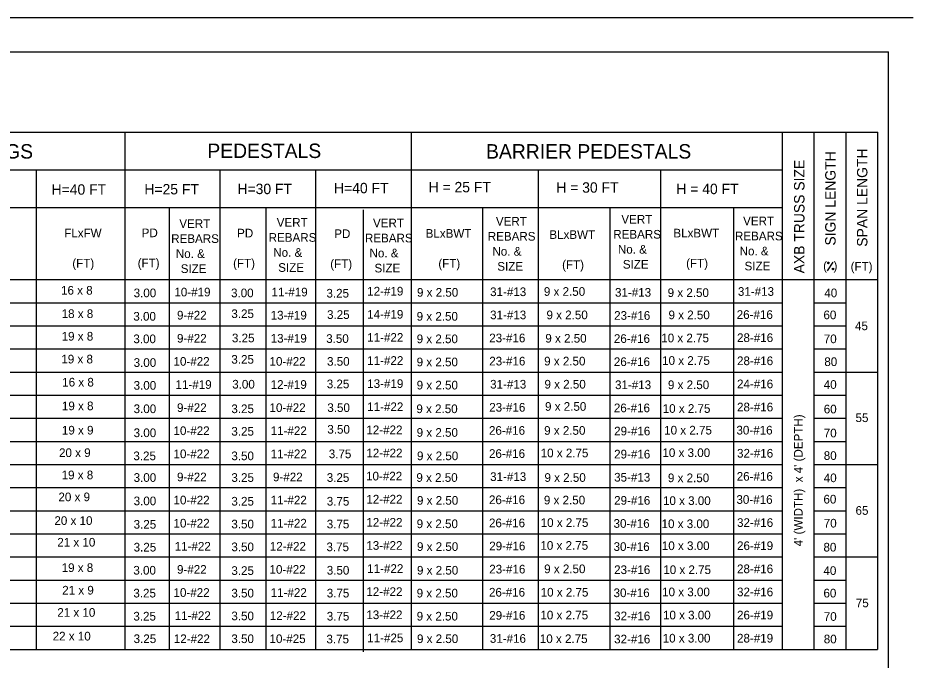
# Model space of a CAD drawing. Extents: x -3 to 26050223, y 0 to 12035012.
# Drawn here: x 43.09 to 68.89, y 24.8 to 43.33 of the extents above; entities that cross this region are included whole.
import ezdxf

# ---------------------------------------------------------------- set-up
doc = ezdxf.new("R2010")
doc.units = 0
doc.layers.add('1', color=7, linetype='Continuous')
doc.layers.add('39', color=7, linetype='Continuous')

msp = doc.modelspace()

# ---------------------------------------------------------------- linework, layer by layer
at = {"layer": '1'}
for p, q in [((68.892, 43.325), (0, 43.325)), ((68.183, 1.017), (68.183, 42.342)), ((17.775, 40.025), (67.875, 40.025)), ((46.183, 25.108), (46.183, 40.025)), ((54.433, 25.108), (54.433, 40.025)), ((65.125, 25.108), (65.125, 40.025)), ((66.042, 25.108), (66.042, 40.025)), ((66.958, 25.108), (66.958, 40.025)), ((67.875, 25.108), (67.875, 40.025)), ((17.775, 38.942), (65.125, 38.942)), ((43.625, 25.108), (43.625, 38.942)), ((48.917, 25.108), (48.917, 38.942)), ((51.675, 25.108), (51.675, 38.942)), ((58.092, 25.108), (58.092, 38.942)), ((61.617, 25.108), (61.617, 38.942)), ((38.825, 37.858), (65.125, 37.858)), ((47.458, 25.108), (47.458, 37.858)), ((50.25, 25.108), (50.25, 37.858)), ((53.05, 25.042), (53.05, 37.792)), ((56.492, 25.083), (56.492, 37.833)), ((60.158, 25.108), (60.158, 37.858)), ((63.725, 25.108), (63.725, 37.858)), ((20.692, 35.775), (67.875, 35.775)), ((20.692, 35.108), (65.125, 35.108)), ((66.042, 35.108), (66.958, 35.108)), ((20.692, 34.442), (65.125, 34.442)), ((66.042, 34.442), (66.958, 34.442)), ((20.692, 33.775), (65.125, 33.775)), ((66.042, 33.775), (66.958, 33.775)), ((20.692, 33.108), (65.125, 33.108)), ((66.042, 33.108), (67.875, 33.108)), ((20.692, 32.442), (65.125, 32.442)), ((66.042, 32.442), (66.958, 32.442)), ((20.692, 31.775), (65.125, 31.775)), ((66.042, 31.775), (66.958, 31.775)), ((20.692, 31.108), (65.125, 31.108)), ((66.042, 31.108), (66.958, 31.108)), ((20.692, 30.442), (65.125, 30.442)), ((66.042, 30.442), (67.875, 30.442)), ((20.692, 29.775), (65.125, 29.775)), ((66.042, 29.775), (66.958, 29.775)), ((20.692, 29.108), (65.125, 29.108)), ((66.042, 29.108), (66.958, 29.108)), ((20.692, 28.442), (65.125, 28.442)), ((66.042, 28.442), (66.958, 28.442)), ((20.692, 27.775), (65.125, 27.775)), ((66.042, 27.775), (67.875, 27.775)), ((20.692, 27.108), (65.125, 27.108)), ((66.042, 27.108), (66.958, 27.108)), ((20.692, 26.442), (65.125, 26.442)), ((66.042, 26.442), (66.958, 26.442)), ((20.692, 25.775), (65.125, 25.775)), ((66.042, 25.775), (66.958, 25.775)), ((20.692, 25.108), (67.867, 25.108))]:
    msp.add_line(p, q, dxfattribs=at)
msp.add_lwpolyline([(66.425, 36.033), (66.592, 36.283)], dxfattribs=at)
for centre in [(66.45, 36.258), (66.583, 36.083)]:
    msp.add_circle(centre, 0.025, dxfattribs=at)
at = {"layer": '39'}
for p in [(3.6, 42.342), (58.992, 42.342), (68.183, 41.25)]:
    msp.add_line(p, (68.183, 42.342), dxfattribs=at)

# ---------------------------------------------------------------- texts
at = {"layer": '1'}
for s, height, p in [('FOOTINGS', 0.4166, (40.617, 39.267)), ('PEDESTALS', 0.4166, (48.55, 39.283)), ('BARRIER PEDESTALS', 0.41665, (56.583, 39.267)), ('H=40 FT', 0.3, (44.06, 38.225)), ('H=25 FT', 0.3, (46.735, 38.233)), ('H=30 FT', 0.3, (49.418, 38.242)), ('H=40 FT', 0.3, (52.201, 38.267)), ('H = 25 FT', 0.3, (54.927, 38.294)), ('H = 30 FT', 0.3, (58.607, 38.283)), ('H = 40 FT', 0.3, (62.067, 38.242)), ('VERT', 0.25, (47.742, 37.267)), ('VERT', 0.25, (50.55, 37.3)), ('VERT', 0.25, (53.325, 37.283)), ('VERT', 0.25, (56.867, 37.333)), ('VERT', 0.25, (60.483, 37.392)), ('VERT', 0.25, (63.992, 37.342)), ('FLxFW', 0.25, (44.425, 36.992)), ('PD', 0.25, (46.658, 37)), ('PD', 0.25, (49.408, 36.992)), ('PD', 0.25, (52.208, 36.975)), ('BLxBWT', 0.25, (54.842, 36.983)), ('BLxBWT', 0.25, (58.408, 36.95)), ('REBARS', 0.25, (60.25, 36.958)), ('BLxBWT', 0.25, (61.983, 36.992)), ('REBARS', 0.25, (63.758, 36.908)), ('REBARS', 0.25, (47.508, 36.833)), ('REBARS', 0.25, (50.317, 36.867)), ('REBARS', 0.25, (53.092, 36.85)), ('REBARS', 0.25, (56.633, 36.9)), ('No. &', 0.25, (47.642, 36.4)), ('No. &', 0.25, (50.45, 36.433)), ('No. &', 0.25, (53.225, 36.417)), ('No. &', 0.25, (56.767, 36.467)), ('No. &', 0.25, (60.383, 36.525)), ('No. &', 0.25, (63.892, 36.475)), ('(FT)', 0.25, (44.658, 36.125)), ('(FT)', 0.25, (46.542, 36.133)), ('(FT)', 0.25, (49.292, 36.125)), ('(FT)', 0.25, (62.35, 36.125)), ('SIZE', 0.25, (47.783, 35.967)), ('SIZE', 0.25, (50.592, 36)), ('(FT)', 0.25, (52.092, 36.108)), ('SIZE', 0.25, (53.367, 35.983)), ('(FT)', 0.25, (55.208, 36.117)), ('SIZE', 0.25, (56.908, 36.033)), ('(FT)', 0.25, (58.775, 36.083)), ('SIZE', 0.25, (60.525, 36.092)), ('SIZE', 0.25, (64.033, 36.042)), ('(  )', 0.25, (66.3, 36.05)), ('(FT)', 0.25, (67.092, 36.033)), ('16 x 8', 0.25, (44.333, 35.342)), ('3.00', 0.25, (46.425, 35.267)), ('10-#19', 0.25, (47.6, 35.292)), ('3.00', 0.25, (49.233, 35.267)), ('11-#19', 0.25, (50.4, 35.292)), ('3.25', 0.25, (51.983, 35.258)), ('12-#19', 0.25, (53.158, 35.317)), ('9 x 2.50', 0.25, (54.592, 35.283)), ('31-#13', 0.25, (56.7, 35.3)), ('9 x 2.50', 0.25, (58.25, 35.308)), ('31-#13', 0.25, (60.3, 35.283)), ('9 x 2.50', 0.25, (61.817, 35.275)), ('31-#13', 0.25, (63.842, 35.308)), ('40', 0.25, (66.333, 35.267)), ('18 x 8', 0.25, (44.35, 34.667)), ('3.00', 0.25, (46.417, 34.592)), ('9-#22', 0.25, (47.675, 34.625)), ('3.25', 0.25, (49.242, 34.667)), ('13-#19', 0.25, (50.375, 34.625)), ('3.25', 0.25, (52, 34.642)), ('14-#19', 0.25, (53.158, 34.65)), ('9 x 2.50', 0.25, (54.583, 34.592)), ('31-#13', 0.25, (56.7, 34.633)), ('9 x 2.50', 0.25, (58.325, 34.633)), ('23-#16', 0.25, (60.275, 34.617)), ('9 x 2.50', 0.25, (61.842, 34.633)), ('26-#16', 0.25, (63.808, 34.642)), ('60', 0.25, (66.308, 34.633)), ('45', 0.25, (67.217, 34.317)), ('19 x 8', 0.25, (44.35, 34.017)), ('3.00', 0.25, (46.417, 33.942)), ('9-#22', 0.25, (47.675, 33.958)), ('3.25', 0.25, (49.258, 33.967)), ('13-#19', 0.25, (50.375, 33.958)), ('3.50', 0.25, (51.975, 33.95)), ('11-#22', 0.25, (53.158, 33.983)), ('9 x 2.50', 0.25, (54.583, 33.942)), ('23-#16', 0.25, (56.675, 33.967)), ('9 x 2.50', 0.25, (58.292, 33.958)), ('26-#16', 0.25, (60.267, 33.95)), ('10 x 2.75', 0.25, (61.633, 33.967)), ('28-#16', 0.25, (63.817, 33.975)), ('70', 0.25, (66.317, 33.942)), ('19 x 8', 0.25, (44.342, 33.358)), ('10-#22', 0.25, (47.575, 33.292)), ('3.25', 0.25, (49.242, 33.35)), ('10-#22', 0.25, (50.342, 33.292)), ('3.50', 0.25, (52, 33.292)), ('11-#22', 0.25, (53.158, 33.317)), ('23-#16', 0.25, (56.675, 33.3)), ('9 x 2.50', 0.25, (58.258, 33.3)), ('10 x 2.75', 0.25, (61.658, 33.317)), ('28-#16', 0.25, (63.817, 33.308)), ('3.00', 0.25, (46.425, 33.258)), ('9 x 2.50', 0.25, (54.583, 33.275)), ('26-#16', 0.25, (60.267, 33.283)), ('80', 0.25, (66.333, 33.283)), ('16 x 8', 0.25, (44.367, 32.692)), ('3.00', 0.25, (46.425, 32.6)), ('11-#19', 0.25, (47.633, 32.625)), ('3.00', 0.25, (49.267, 32.633)), ('12-#19', 0.25, (50.375, 32.625)), ('3.25', 0.25, (51.992, 32.642)), ('13-#19', 0.25, (53.158, 32.65)), ('9 x 2.50', 0.25, (54.583, 32.608)), ('31-#13', 0.25, (56.7, 32.633)), ('9 x 2.50', 0.25, (58.267, 32.633)), ('31-#13', 0.25, (60.3, 32.617)), ('9 x 2.50', 0.25, (61.825, 32.617)), ('24-#16', 0.25, (63.817, 32.642)), ('40', 0.25, (66.317, 32.625)), ('19 x 8', 0.25, (44.358, 32.008)), ('3.00', 0.25, (46.425, 31.925)), ('9-#22', 0.25, (47.675, 31.958)), ('3.25', 0.25, (49.242, 31.925)), ('10-#22', 0.25, (50.342, 31.958)), ('3.50', 0.25, (52.008, 31.958)), ('11-#22', 0.25, (53.158, 31.983)), ('9 x 2.50', 0.25, (54.575, 31.925)), ('23-#16', 0.25, (56.675, 31.967)), ('9 x 2.50', 0.25, (58.283, 31.992)), ('26-#16', 0.25, (60.267, 31.95)), ('10 x 2.75', 0.25, (61.675, 31.933)), ('28-#16', 0.25, (63.817, 31.975)), ('60', 0.25, (66.317, 31.917)), ('55', 0.25, (67.233, 31.667)), ('19 x 9', 0.25, (44.358, 31.308)), ('3.00', 0.25, (46.425, 31.233)), ('10-#22', 0.25, (47.575, 31.292)), ('3.25', 0.25, (49.242, 31.275)), ('11-#22', 0.25, (50.375, 31.292)), ('3.50', 0.25, (52.008, 31.333)), ('12-#22', 0.25, (53.133, 31.317)), ('9 x 2.50', 0.25, (54.583, 31.242)), ('26-#16', 0.25, (56.667, 31.3)), ('9 x 2.50', 0.25, (58.258, 31.3)), ('29-#16', 0.25, (60.275, 31.283)), ('10 x 2.75', 0.25, (61.717, 31.308)), ('30-#16', 0.25, (63.8, 31.308)), ('70', 0.25, (66.317, 31.225)), ('20 x 9', 0.25, (44.275, 30.658)), ('3.25', 0.25, (46.417, 30.567)), ('10-#22', 0.25, (47.575, 30.625)), ('3.50', 0.25, (49.242, 30.567)), ('11-#22', 0.25, (50.375, 30.625)), ('3.75', 0.25, (52.05, 30.625)), ('12-#22', 0.25, (53.133, 30.65)), ('9 x 2.50', 0.25, (54.592, 30.567)), ('26-#16', 0.25, (56.667, 30.633)), ('10 x 2.75', 0.25, (58.158, 30.65)), ('29-#16', 0.25, (60.275, 30.617)), ('10 x 3.00', 0.25, (61.667, 30.658)), ('32-#16', 0.25, (63.817, 30.642)), ('80', 0.25, (66.317, 30.575)), ('19 x 8', 0.25, (44.35, 30.017)), ('3.00', 0.25, (46.425, 29.942)), ('9-#22', 0.25, (47.675, 29.958)), ('3.25', 0.25, (49.242, 29.942)), ('9-#22', 0.25, (50.442, 29.958)), ('3.25', 0.25, (51.992, 29.942)), ('10-#22', 0.25, (53.125, 29.983)), ('9 x 2.50', 0.25, (54.575, 29.942)), ('31-#13', 0.25, (56.7, 29.967)), ('9 x 2.50', 0.25, (58.267, 29.942)), ('35-#13', 0.25, (60.275, 29.95)), ('26-#16', 0.25, (63.808, 29.975)), ('9 x 2.50', 0.25, (61.825, 29.933)), ('40', 0.25, (66.317, 29.933)), ('20 x 9', 0.25, (44.258, 29.383)), ('3.00', 0.25, (46.425, 29.267)), ('10-#22', 0.25, (47.575, 29.292)), ('3.25', 0.25, (49.242, 29.258)), ('11-#22', 0.25, (50.375, 29.292)), ('3.75', 0.25, (51.992, 29.258)), ('12-#22', 0.25, (53.133, 29.317)), ('9 x 2.50', 0.25, (54.592, 29.283)), ('26-#16', 0.25, (56.667, 29.3)), ('9 x 2.50', 0.25, (58.25, 29.292)), ('29-#16', 0.25, (60.275, 29.283)), ('10 x 3.00', 0.25, (61.683, 29.275)), ('30-#16', 0.25, (63.8, 29.308)), ('60', 0.25, (66.308, 29.317)), ('65', 0.25, (67.233, 28.992)), ('20 x 10', 0.25, (44.142, 28.7)), ('12-#22', 0.25, (53.133, 28.65)), ('3.25', 0.25, (46.425, 28.592)), ('10-#22', 0.25, (47.575, 28.625)), ('3.50', 0.25, (49.242, 28.6)), ('11-#22', 0.25, (50.375, 28.625)), ('3.75', 0.25, (51.992, 28.6)), ('9 x 2.50', 0.25, (54.583, 28.608)), ('26-#16', 0.25, (56.667, 28.633)), ('10 x 2.75', 0.25, (58.158, 28.642)), ('30-#16', 0.25, (60.258, 28.617)), ('10 x 3.00', 0.25, (61.642, 28.608)), ('32-#16', 0.25, (63.817, 28.642)), ('70', 0.25, (66.317, 28.625)), ('21 x 10', 0.25, (44.225, 28.075)), ('3.25', 0.25, (46.425, 27.933)), ('11-#22', 0.25, (47.608, 27.958)), ('3.50', 0.25, (49.242, 27.942)), ('12-#22', 0.25, (50.35, 27.958)), ('3.75', 0.25, (51.983, 27.942)), ('13-#22', 0.25, (53.133, 27.983)), ('9 x 2.50', 0.25, (54.592, 27.95)), ('29-#16', 0.25, (56.675, 27.967)), ('10 x 2.75', 0.25, (58.15, 27.983)), ('30-#16', 0.25, (60.258, 27.95)), ('10 x 3.00', 0.25, (61.65, 27.975)), ('26-#19', 0.25, (63.817, 27.975)), ('80', 0.25, (66.308, 27.933)), ('19 x 8', 0.25, (44.35, 27.342)), ('3.00', 0.25, (46.417, 27.267)), ('9-#22', 0.25, (47.675, 27.292)), ('3.25', 0.25, (49.242, 27.258)), ('10-#22', 0.25, (50.342, 27.292)), ('3.50', 0.25, (51.992, 27.267)), ('11-#22', 0.25, (53.158, 27.317)), ('9 x 2.50', 0.25, (54.592, 27.267)), ('23-#16', 0.25, (56.675, 27.3)), ('9 x 2.50', 0.25, (58.258, 27.308)), ('23-#16', 0.25, (60.275, 27.283)), ('10 x 2.75', 0.25, (61.692, 27.283)), ('28-#16', 0.25, (63.817, 27.308)), ('40', 0.25, (66.308, 27.258)), ('21 x 9', 0.25, (44.367, 26.692)), ('3.25', 0.25, (46.417, 26.608)), ('10-#22', 0.25, (47.575, 26.625)), ('3.50', 0.25, (49.242, 26.608)), ('11-#22', 0.25, (50.375, 26.625)), ('3.75', 0.25, (51.992, 26.608)), ('12-#22', 0.25, (53.133, 26.65)), ('9 x 2.50', 0.25, (54.583, 26.608)), ('26-#16', 0.25, (56.667, 26.633)), ('10 x 2.75', 0.25, (58.158, 26.633)), ('30-#16', 0.25, (60.258, 26.617)), ('10 x 3.00', 0.25, (61.658, 26.642)), ('32-#16', 0.25, (63.817, 26.642)), ('60', 0.25, (66.308, 26.608)), ('75', 0.25, (67.242, 26.325)), ('21 x 10', 0.25, (44.225, 26.05)), ('3.25', 0.25, (46.417, 25.942)), ('11-#22', 0.25, (47.608, 25.958)), ('3.50', 0.25, (49.242, 25.95)), ('12-#22', 0.25, (50.35, 25.958)), ('3.75', 0.25, (51.992, 25.942)), ('13-#22', 0.25, (53.133, 25.983)), ('9 x 2.50', 0.25, (54.583, 25.942)), ('29-#16', 0.25, (56.675, 25.967)), ('10 x 2.75', 0.25, (58.15, 25.975)), ('32-#16', 0.25, (60.275, 25.95)), ('10 x 3.00', 0.25, (61.683, 25.975)), ('26-#19', 0.25, (63.817, 25.975)), ('70', 0.25, (66.317, 25.933)), ('22 x 10', 0.25, (44.092, 25.367)), ('3.25', 0.25, (46.425, 25.292)), ('12-#22', 0.25, (47.583, 25.292)), ('3.50', 0.25, (49.242, 25.292)), ('10-#25', 0.25, (50.342, 25.292)), ('11-#25', 0.25, (53.158, 25.317)), ('9 x 2.50', 0.25, (54.592, 25.292)), ('31-#16', 0.25, (56.692, 25.3)), ('10 x 2.75', 0.25, (58.133, 25.292)), ('10 x 3.00', 0.25, (61.675, 25.308)), ('28-#19', 0.25, (63.817, 25.308)), ('3.75', 0.25, (51.983, 25.283)), ('32-#16', 0.25, (60.275, 25.283)), ('80', 0.25, (66.317, 25.283))]:
    msp.add_text(s, height=height, dxfattribs=at).set_placement(p)
for s, height, p in [('SPAN LENGTH', 0.3, (67.575, 36.725)), ('SIGN LENGTH', 0.3, (66.658, 36.758)), ('AXB TRUSS SIZE', 0.3, (65.761, 35.955)), ("4' (WIDTH)  x 4' (DEPTH) ", 0.25, (65.708, 28.083))]:
    msp.add_text(s, height=height, rotation=90, dxfattribs=at).set_placement(p)

doc.saveas('drawing.dxf')
